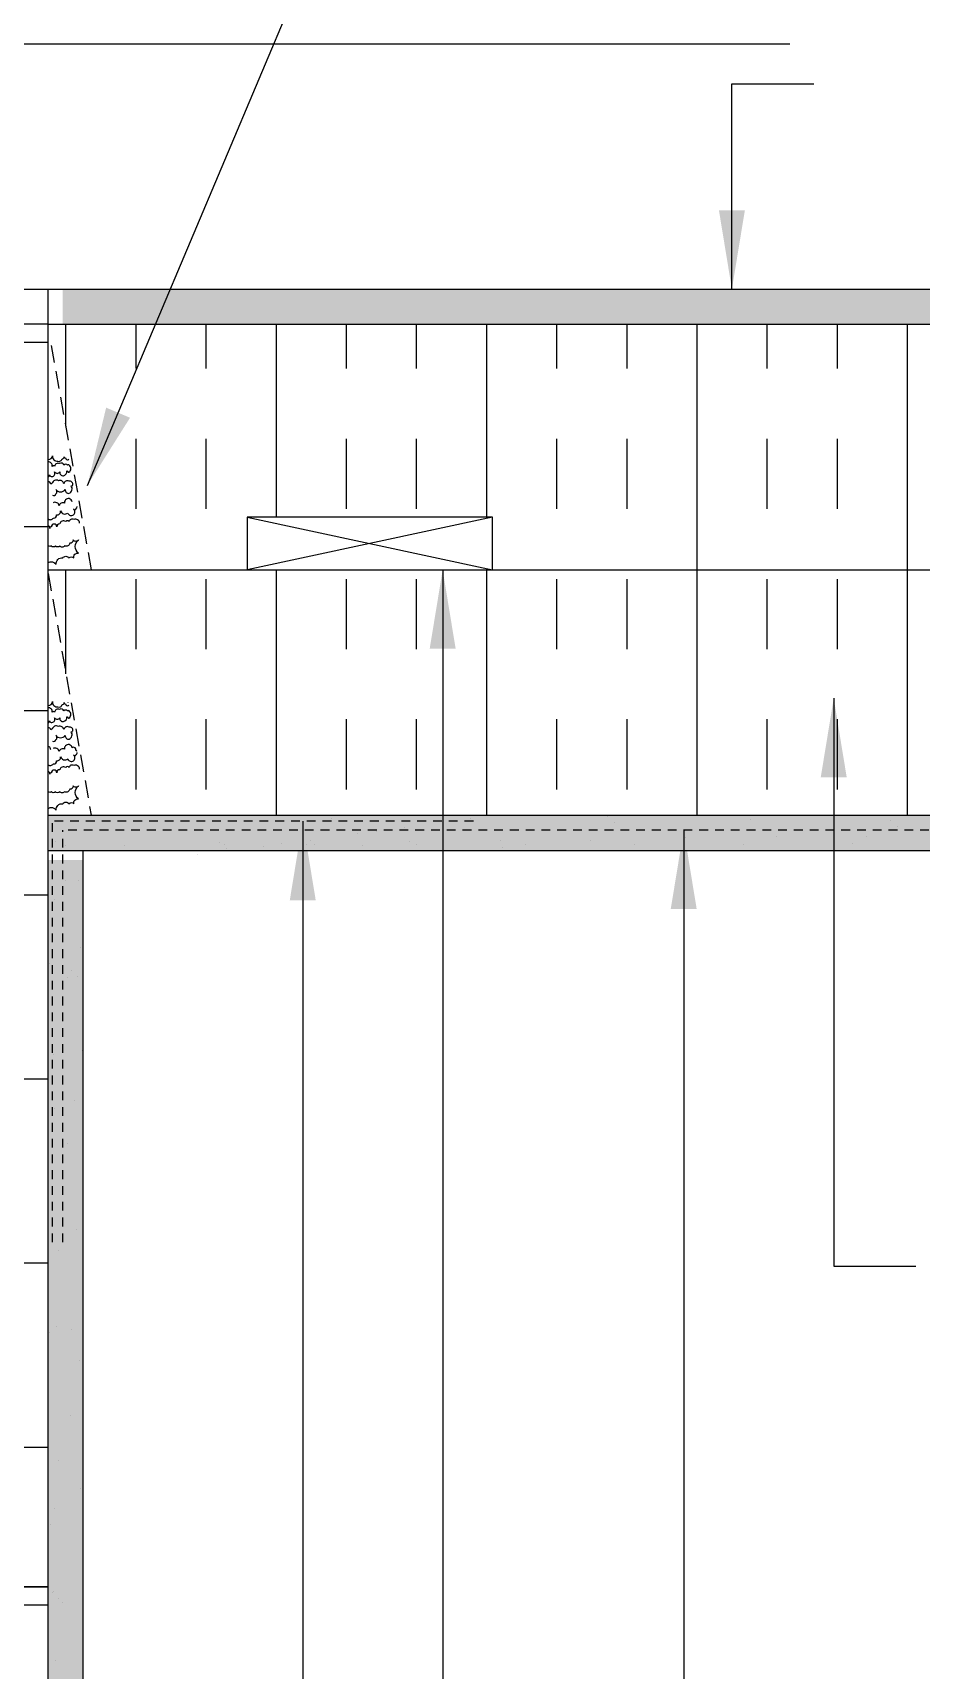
# Model space of a CAD drawing. Header units: inches. Extents: x 126.5 to 184.1, y 197.4 to 285.7.
# Drawn here: x 158.53 to 171.2, y 241.45 to 264.79 of the extents above; entities that cross this region are included whole.
import ezdxf

# ---------------------------------------------------------------- set-up
doc = ezdxf.new("R2010")
doc.units = ezdxf.units.IN
doc.header["$MEASUREMENT"] = 0
doc.linetypes.add('DASHED2', pattern=[0.375, 0.25, -0.125])
doc.linetypes.add('HIDDEN2', pattern=[0.1875, 0.125, -0.0625])
for name, color, linetype in [('HATCH', 12, 'Continuous'), ('line25', 2, 'Continuous'), ('LINE50', 5, 'Continuous'), ('LINE9', 9, 'Continuous'), ('TEXT', 4, 'Continuous')]:
    doc.layers.add(name, color=color, linetype=linetype)
doc.styles.add('DIM', font='romans.shx', dxfattribs={"width": 0.7})
doc.dimstyles.new('ext_12', dxfattribs={"dimscale": 12, "dimtxt": 0.09375, "dimasz": 0.09375, "dimexe": 0.09375, "dimexo": 0.0625, "dimgap": 0.0625, "dimtad": 1, "dimdec": 1, "dimzin": 3, "dimdsep": 46, "dimlunit": 4, "dimtxsty": 'DIM', "dimcen": 0.09, "dimdle": 0.09375, "dimclrt": 4, "dimadec": 0, "dimazin": 0, "dimtfac": 1, "dimtdec": 1, "dimtmove": 2, "dimatfit": 3, "dimfxl": 1, "dimfrac": 2, "dimtolj": 1, "dimtzin": 0, "dimarcsym": 0})

msp = doc.modelspace()

# ---------------------------------------------------------------- hatches: boundary and pattern name
at = {"layer": 'HATCH'}
h = msp.add_hatch(dxfattribs=at)
h.set_pattern_fill('INSUL', color=256, scale=7, style=0)
h.set_pattern_definition([(180, (3082.2834, -154.3752), (0, 2.625), []), (180, (3082.2834, -153.5002), (0, 2.625), [0.875, -0.875]), (180, (3082.2834, -152.6252), (0, 2.625), [0.875, -0.875])])
h.paths.add_polyline_path([(158.747, 242.634), (158.309, 242.634), (158.309, 243.134), (156.809, 243.134), (156.809, 242.634), (156.122, 242.634), (156.122, 260.634), (156.809, 260.634), (156.809, 261.134), (158.309, 261.134), (158.309, 260.634), (158.747, 260.634)])
h = msp.add_hatch(dxfattribs=at)
h.set_pattern_fill('AR-SAND', color=256, scale=0.25, style=0)
h.set_pattern_definition([(37.5, (0, 0.13857), (-0.01574834, 0.48170594), [0, -0.38, 0, -0.425, 0, -0.40625]), (7.5, (0, 0.1386), (0.4424442, 0.7055365), [0, -0.205, 0, -0.3425, 0, -0.13125]), (327.5, (-0.3075, 0.13857), (0.77853547, 0.00141476), [0, -0.125, 0, -0.45, 0, -0.5875]), (317.5, (-0.3075, 0.1386), (0.7515317, 0.2194189), [0, -0.0625, 0, -0.295, 0, -0.3375])])
h.paths.add_polyline_path([(158.957, 261.134), (158.957, 260.634), (179.632, 260.634), (179.632, 261.134)])
h = msp.add_hatch(dxfattribs=at)
h.set_pattern_fill('INSUL', color=256, scale=8, angle=90, style=0)
h.paths.add_polyline_path([(179.632, 260.634), (158.747, 260.634), (159.362, 257.134), (161.584, 257.134), (161.584, 257.884), (165.084, 257.884), (165.084, 257.134), (177.584, 257.134), (177.584, 257.884), (179.632, 257.884)])
edge = h.paths.add_edge_path(flags=17)
edge.add_arc((158.837, 258.248), 0.037, 27.4112, 55, ccw=False)
edge.add_arc((158.925, 258.325), 0.0817, 215, 227.4112, ccw=False)
h = msp.add_hatch(dxfattribs=at)
h.set_pattern_fill('INSUL', color=256, scale=8, angle=90, style=0)
h.paths.add_polyline_path([(179.632, 257.134), (177.584, 257.134), (158.747, 257.134), (158.747, 257.082), (159.362, 253.634), (179.632, 253.634)])
h = msp.add_hatch(dxfattribs=at)
h.set_pattern_fill('AR-SAND', color=256, scale=0.25, style=0)
h.set_pattern_definition([(37.5, (0.0113, 0.13857), (-0.01574834, 0.48170594), [0, -0.38, 0, -0.425, 0, -0.40625]), (7.5, (0.0113, 0.1386), (0.4424442, 0.7055365), [0, -0.205, 0, -0.3425, 0, -0.13125]), (327.5, (-0.2962, 0.13857), (0.77853547, 0.00141476), [0, -0.125, 0, -0.45, 0, -0.5875]), (317.5, (-0.2962, 0.1386), (0.7515317, 0.2194189), [0, -0.0625, 0, -0.295, 0, -0.3375])])
h.paths.add_polyline_path([(179.632, 253.634), (158.758, 253.634), (158.758, 253.134), (179.632, 253.134)])
h = msp.add_hatch(dxfattribs=at)
h.set_pattern_fill('AR-SAND', color=256, scale=0.25, style=0)
h.paths.add_polyline_path([(159.247, 252.996), (158.747, 252.996), (158.747, 242.634), (158.747, 224.634), (159.247, 224.634)])
h = msp.add_hatch(dxfattribs=at)
h.set_pattern_fill('INSUL', color=256, scale=7, style=0)
h.set_pattern_definition([(180, (3082.2834, -172.3752), (0, 2.625), []), (180, (3082.2834, -171.5002), (0, 2.625), [0.875, -0.875]), (180, (3082.2834, -170.6252), (0, 2.625), [0.875, -0.875])])
h.paths.add_polyline_path([(158.747, 224.634), (158.309, 224.634), (158.309, 225.134), (156.809, 225.134), (156.809, 224.634), (156.122, 224.634), (156.122, 242.634), (156.809, 242.634), (156.809, 243.134), (158.309, 243.134), (158.309, 242.634), (158.747, 242.634)])

# ---------------------------------------------------------------- linework, layer by layer
at = {"layer": 'HATCH', "linetype": 'DASHED2'}
for p, q in [((158.791, 260.333), (159.362, 257.134)), ((158.747, 257.082), (159.362, 253.634))]:
    msp.add_line(p, q, dxfattribs=at)
at = {"layer": 'HATCH'}
for p, q in [((161.584, 257.884), (165.084, 257.134)), ((165.084, 257.884), (161.584, 257.134)), ((162.381, 257.884), (162.381, 257.884)), ((163.381, 257.884), (163.381, 257.884)), ((162.79, 253.595), (162.79, 253.595)), ((164.508, 253.547), (164.508, 253.547)), ((164.768, 253.582), (164.768, 253.582)), ((166.729, 253.618), (166.729, 253.618)), ((166.821, 253.534), (166.821, 253.534)), ((168.759, 253.574), (168.759, 253.574)), ((170.76, 253.557), (170.76, 253.557)), ((163.162, 253.37), (163.162, 253.37)), ((163.423, 253.404), (163.423, 253.404)), ((163.829, 253.458), (163.829, 253.458)), ((167.832, 253.319), (167.832, 253.319)), ((169.14, 253.336), (169.14, 253.336)), ((170.419, 253.33), (170.419, 253.33)), ((170.852, 253.472), (170.852, 253.472)), ((158.859, 253.258), (158.859, 253.258)), ((158.989, 253.207), (158.989, 253.207)), ((159.83, 253.201), (159.83, 253.201)), ((160.881, 253.072), (160.881, 253.072)), ((161.195, 253.241), (161.195, 253.241)), ((161.264, 253.217), (161.264, 253.217)), ((161.287, 253.156), (161.287, 253.156)), ((161.816, 253.193), (161.816, 253.193)), ((162.077, 253.227), (162.077, 253.227)), ((162.438, 253.213), (162.438, 253.213)), ((162.483, 253.281), (162.483, 253.281)), ((162.543, 253.211), (162.543, 253.211)), ((163.225, 253.197), (163.225, 253.197)), ((163.893, 253.26), (163.893, 253.26)), ((163.995, 253.216), (163.995, 253.216)), ((165.202, 253.277), (165.202, 253.277)), ((165.226, 253.179), (165.226, 253.179)), ((165.552, 253.219), (165.552, 253.219)), ((166.481, 253.27), (166.481, 253.27)), ((167.109, 253.221), (167.109, 253.221)), ((167.256, 253.135), (167.256, 253.135)), ((168.666, 253.224), (168.666, 253.224)), ((170.223, 253.227), (170.223, 253.227)), ((159, 252.7), (159, 252.7)), ((159.186, 252.706), (159.186, 252.706)), ((158.832, 252.439), (158.832, 252.439)), ((159.206, 251.743), (159.206, 251.743)), ((158.77, 251.515), (158.77, 251.515)), ((159.025, 251.321), (159.025, 251.321)), ((159.077, 251.424), (159.077, 251.424)), ((159.17, 251.34), (159.17, 251.34)), ((159.236, 251.187), (159.236, 251.187)), ((159.237, 250.779), (159.237, 250.779)), ((159.231, 250.281), (159.231, 250.281)), ((158.825, 250.228), (158.825, 250.228)), ((159.126, 249.563), (159.126, 249.563)), ((158.842, 249.448), (158.842, 249.448)), ((159.026, 248.96), (159.026, 248.96)), ((159.246, 248.196), (159.246, 248.196)), ((159.146, 247.729), (159.146, 247.729)), ((158.808, 247.636), (158.808, 247.636)), ((159.238, 247.645), (159.238, 247.645)), ((158.89, 247.428), (158.89, 247.428)), ((158.862, 246.349), (158.862, 246.349)), ((159.083, 246.31), (159.083, 246.31)), ((158.76, 246.267), (158.76, 246.267)), ((159.195, 245.868), (159.195, 245.868)), ((159.063, 245.081), (159.063, 245.081)), ((158.752, 244.481), (158.752, 244.481)), ((158.9, 244.437), (158.9, 244.437)), ((159.214, 244.034), (159.214, 244.034)), ((158.845, 243.758), (158.845, 243.758)), ((158.783, 243.518), (158.783, 243.518)), ((158.815, 242.554), (158.815, 242.554)), ((158.828, 242.572), (158.828, 242.572)), ((158.899, 242.47), (158.899, 242.47)), ((158.949, 242.417), (158.949, 242.417)), ((158.846, 241.591), (158.846, 241.591))]:
    msp.add_line(p, q, dxfattribs=at)
for points in [[(158.747, 258.705, 0.395388), (158.81, 258.76, 0.520567), (158.886, 258.684, 0.520567), (158.946, 258.717, 0.520567), (158.975, 258.746, 0.520567), (158.994, 258.728, 0.520567), (159.035, 258.703, 0.081059), (159.041, 258.71)], [(159.012, 258.544, 0.209612), (159.028, 258.54, 0.520567), (159.044, 258.524, 0.520567), (159.046, 258.626, 0.520567), (159.024, 258.626, 0.520567), (158.972, 258.626, 0.520567), (158.91, 258.647, 0.520567), (158.839, 258.608, 0.520567), (158.806, 258.608, 0.494068), (158.747, 258.673, 0.494068)], [(158.747, 258.455, 0.216105), (158.766, 258.486)], [(158.766, 258.486, 0.39659), (158.802, 258.463, 0.520567), (158.84, 258.528, 0.520567), (158.914, 258.528, 0.520567), (158.966, 258.475, 0.412162), (159.012, 258.544)], [(158.786, 258.356, 0.442919), (158.747, 258.389, 0.442919)], [(158.808, 258.198, 0.520567), (158.858, 258.217, 0.520567), (158.858, 258.278, 0.520567), (158.992, 258.278, 0.520567), (159.046, 258.224, 0.520567), (159.074, 258.33, 0.520567), (159.099, 258.344, 0.520567), (159.046, 258.397, 0.520567), (158.971, 258.36, 0.520567), (158.894, 258.403, 0.520567), (158.805, 258.367, 0.377184), (158.786, 258.356)], [(158.747, 257.858, 0.418074), (158.822, 257.871, 0.520567), (158.868, 257.917, 0.520567), (158.925, 257.974, 0.520567), (159.028, 257.942, 0.520567), (159.108, 257.917, 0.520567), (159.108, 258, 0.520567), (159.144, 258, 0.24259), (159.162, 258.034)], [(159.09, 258.102, 0.279313), (159.047, 258.148, 0.520567), (158.981, 258.082, 0.520567), (158.905, 258.046, 0.520567), (158.817, 258.089)], [(159.197, 257.798, 0.520567), (159.112, 257.85, 0.520567), (159.047, 257.821, 0.520567), (158.999, 257.821, 0.520567), (158.912, 257.787, 0.520567), (158.87, 257.745, 0.520567), (158.832, 257.783, 0.520567), (158.795, 257.745, 0.520567), (158.773, 257.724, 0.40638), (158.747, 257.763, 0.40638)], [(158.747, 257.237, -0.392063), (158.864, 257.212, -0.520567), (158.955, 257.303, -0.520567), (159.045, 257.303, -0.520567), (159.113, 257.303, -0.520567), (159.181, 257.371, -0.520567), (159.181, 257.559, -0.520567), (159.103, 257.559, -0.520567), (159.056, 257.512, -0.520567), (158.983, 257.475, -0.520567), (158.912, 257.475, -0.520567), (158.851, 257.475, -0.520567), (158.79, 257.475, -0.520567), (158.755, 257.475, -0.067499), (158.747, 257.475, -0.067499)], [(158.747, 255.2, 0.395388), (158.81, 255.255, 0.520567), (158.886, 255.179, 0.520567), (158.946, 255.212, 0.520567), (158.975, 255.241, 0.520567), (158.994, 255.222, 0.520567), (159.035, 255.197, 0.081059), (159.041, 255.205)], [(159.012, 255.039, 0.209612), (159.028, 255.035, 0.520567), (159.044, 255.019, 0.520567), (159.046, 255.121, 0.520567), (159.024, 255.121, 0.520567), (158.972, 255.121, 0.520567), (158.91, 255.142, 0.520567), (158.839, 255.103, 0.520567), (158.806, 255.103, 0.494068), (158.747, 255.168, 0.494068)], [(159.034, 255.244, 0.029505), (159.031, 255.246)], [(158.747, 254.95, 0.216105), (158.766, 254.981)], [(158.766, 254.981, 0.39659), (158.802, 254.957, 0.520567), (158.84, 255.023, 0.520567), (158.914, 255.023, 0.520567), (158.966, 254.97, 0.412162), (159.012, 255.039)], [(158.786, 254.851, 0.442919), (158.747, 254.884, 0.442919)], [(158.808, 254.692, 0.520567), (158.858, 254.712, 0.520567), (158.858, 254.773, 0.520567), (158.992, 254.773, 0.520567), (159.046, 254.719, 0.520567), (159.074, 254.824, 0.520567), (159.099, 254.839, 0.520567), (159.046, 254.891, 0.520567), (158.971, 254.855, 0.520567), (158.894, 254.898, 0.520567), (158.805, 254.862, 0.377184), (158.786, 254.851)], [(158.786, 254.573, 0.135501), (158.779, 254.582, 0.520567), (158.751, 254.61, 0.085549), (158.747, 254.614, 0.085549)], [(158.747, 254.353, 0.418074), (158.822, 254.366, 0.520567), (158.868, 254.411, 0.520567), (158.925, 254.468, 0.520567), (159.028, 254.437, 0.520567), (159.108, 254.412, 0.520567), (159.108, 254.494, 0.520567), (159.144, 254.494, 0.24259), (159.162, 254.529)], [(159.09, 254.597, 0.279313), (159.047, 254.642, 0.520567), (158.981, 254.576, 0.520567), (158.905, 254.541, 0.520567), (158.817, 254.584)], [(159.159, 254.544, 0.150765), (159.144, 254.564, 0.520567), (159.104, 254.603, 0.113024), (159.09, 254.597)], [(159.197, 254.293, 0.520567), (159.112, 254.344, 0.520567), (159.047, 254.316, 0.520567), (158.999, 254.316, 0.520567), (158.912, 254.282, 0.520567), (158.87, 254.24, 0.520567), (158.832, 254.277, 0.520567), (158.795, 254.24, 0.520567), (158.773, 254.219, 0.40638), (158.747, 254.258, 0.40638)], [(158.747, 253.732, -0.392063), (158.864, 253.707, -0.520567), (158.955, 253.797, -0.520567), (159.045, 253.797, -0.520567), (159.113, 253.797, -0.520567), (159.181, 253.866, -0.520567), (159.181, 254.053, -0.520567), (159.103, 254.053, -0.520567), (159.056, 254.007, -0.520567), (158.983, 253.97, -0.520567), (158.912, 253.97, -0.520567), (158.851, 253.97, -0.520567), (158.79, 253.97, -0.520567), (158.755, 253.97, -0.067499), (158.747, 253.969, -0.067499)]]:
    msp.add_lwpolyline(points, format="xyb", dxfattribs=at)
at = {"layer": 'line25'}
for p, q in [((150.372, 264.634), (169.325, 264.634)), ((155.872, 261.134), (179.632, 261.134)), ((158.747, 260.634), (179.632, 260.634)), ((158.747, 257.134), (179.632, 257.134)), ((158.747, 253.634), (179.632, 253.634))]:
    msp.add_line(p, q, dxfattribs=at)
msp.add_lwpolyline([(161.584, 257.884), (161.584, 257.134), (165.084, 257.134), (165.084, 257.884)], close=True, dxfattribs=at)
at = {"layer": 'LINE50'}
for p, q in [((158.747, 242.634), (158.747, 260.634)), ((158.747, 224.634), (158.747, 242.634))]:
    msp.add_line(p, q, dxfattribs=at)
for points in [[(158.747, 260.634), (158.309, 260.634), (158.309, 261.134), (156.809, 261.134), (156.809, 260.634), (156.122, 260.634)], [(158.747, 242.634), (158.309, 242.634), (158.309, 243.134), (156.809, 243.134), (156.809, 242.634), (156.122, 242.634)], [(156.122, 242.634), (156.809, 242.634), (156.809, 243.134), (158.309, 243.134), (158.309, 242.634), (158.747, 242.634)], [(156.122, 242.634), (156.809, 242.634), (156.809, 243.134), (158.309, 243.134), (158.309, 242.634), (158.747, 242.634)]]:
    msp.add_lwpolyline(points, dxfattribs=at)
at = {"layer": 'LINE9'}
for p, q in [((158.747, 261.134), (179.632, 261.134)), ((158.747, 253.634), (158.747, 261.134)), ((158.747, 253.134), (179.632, 253.134)), ((159.247, 224.634), (159.247, 253.134))]:
    msp.add_line(p, q, dxfattribs=at)
at = {"layer": 'LINE9', "linetype": 'HIDDEN2'}
for p, q in [((164.811, 253.548), (158.811, 253.548)), ((158.811, 247.548), (158.811, 253.548)), ((158.955, 247.548), (158.955, 253.423)), ((179.632, 253.423), (158.955, 253.423))]:
    msp.add_line(p, q, dxfattribs=at)

# ---------------------------------------------------------------- leaders
at = {"layer": 'TEXT'}
for points in [[(159.307, 258.337), (165.302, 272.519), (166.471, 272.519)], [(168.497, 261.134), (168.497, 264.06), (169.666, 264.06)], [(164.373, 257.134), (164.373, 233.946), (167.123, 233.946)], [(169.949, 255.302), (169.949, 247.204), (171.118, 247.204)], [(162.378, 253.548), (162.378, 229.099), (171.075, 229.099)], [(167.81, 253.423), (167.81, 240.695), (173.751, 240.695)]]:
    msp.add_leader(points, dimstyle='ext_12', dxfattribs=at)

doc.saveas('drawing.dxf')
